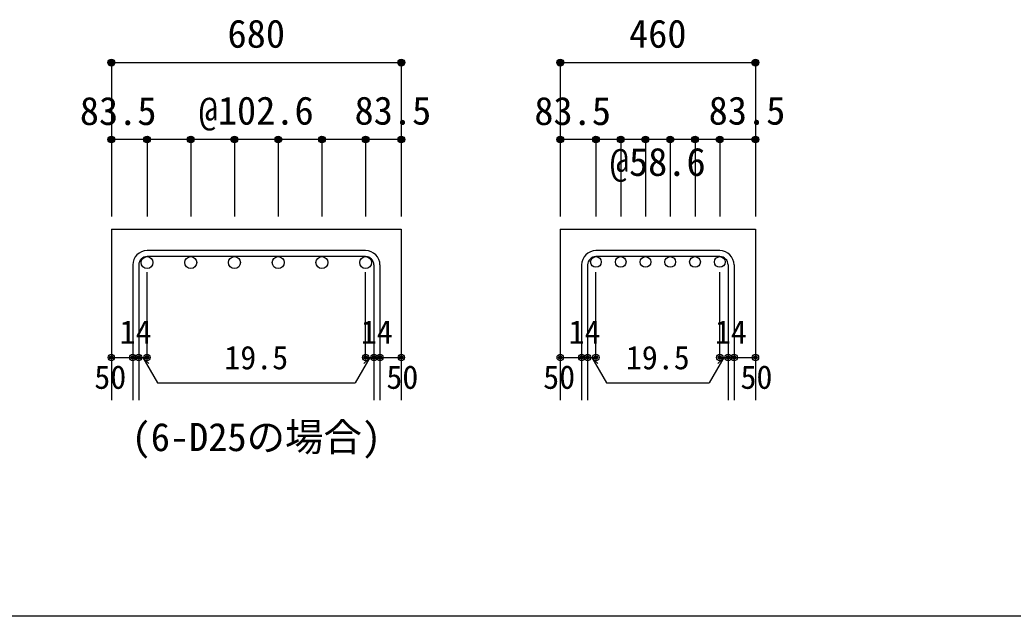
# Model space of a CAD drawing. Units: millimetres at full size, sheet at 1:30; details may follow other scales. Extents: x -5973 to 5954, y -4195 to 4201.
# Drawn here: x -942 to 1384, y -4195 to -2800 of the extents above; entities that cross this region are included whole.
import ezdxf
from ezdxf.enums import TextEntityAlignment as Align

# ---------------------------------------------------------------- set-up
doc = ezdxf.new("R2010")
doc.units = ezdxf.units.MM
doc.header["$LTSCALE"] = 30
doc.header["$PDMODE"] = 32
doc.header["$PDSIZE"] = 15
for name, color, linetype in [('0-1', 2, 'Continuous'), ('0-5', 7, 'Continuous'), ('0-6', 7, 'Continuous'), ('0-7', 4, 'Continuous'), ('0-D', 4, 'Continuous'), ('F-0_枠', 6, 'Continuous')]:
    doc.layers.add(name, color=color, linetype=linetype)
doc.styles.add('ＭＳ ゴシック', font='')
doc.styles.get('ＭＳ ゴシック').set_extended_font_data('MS Gothic')

msp = doc.modelspace()

# ---------------------------------------------------------------- linework, layer by layer
at = {"layer": '0-1'}
for p, q in [((-727.31, -3289.89), (-727.31, -3689.89)), ((-727.31, -3289.89), (-48.31, -3289.89)), ((-48.31, -3289.89), (-48.31, -3689.89)), ((323.94, -3289.89), (323.94, -3689.89)), ((323.94, -3289.89), (780.94, -3289.89)), ((780.94, -3289.89), (780.94, -3689.89))]:
    msp.add_line(p, q, dxfattribs=at)
at = {"layer": '0-5', "color": 3}
for centre, radius in [((-643.81, -3367.89), 14), ((-541.41, -3367.89), 14), ((-439.01, -3367.89), 14), ((-336.61, -3367.89), 14), ((-234.21, -3367.89), 14), ((-131.81, -3367.89), 14), ((407.44, -3366.39), 12.5), ((465.44, -3366.39), 12.5), ((523.44, -3366.39), 12.5), ((581.44, -3366.39), 12.5), ((639.44, -3366.39), 12.5), ((697.44, -3366.39), 12.5)]:
    msp.add_circle(centre, radius, dxfattribs=at)
at = {"layer": '0-6'}
for p, q in [((-131.81, -3339.89), (-643.81, -3339.89)), ((697.44, -3339.89), (407.44, -3339.89)), ((-131.81, -3353.89), (-643.81, -3353.89)), ((697.44, -3353.89), (407.44, -3353.89)), ((-677.31, -3373.39), (-677.31, -3689.89)), ((-663.31, -3373.39), (-663.31, -3689.89)), ((-112.31, -3373.39), (-112.31, -3689.89)), ((-98.31, -3373.39), (-98.31, -3689.89)), ((373.94, -3373.39), (373.94, -3689.89)), ((387.94, -3373.39), (387.94, -3689.89)), ((716.94, -3373.39), (716.94, -3689.89)), ((730.94, -3373.39), (730.94, -3689.89))]:
    msp.add_line(p, q, dxfattribs=at)
for centre, radius, start, end in [((-643.81, -3373.39), 33.5, 90, 180), ((-131.81, -3373.39), 33.5, 0, 90), ((407.44, -3373.39), 33.5, 90, 180), ((697.44, -3373.39), 33.5, 0, 90), ((-643.81, -3373.39), 19.5, 90, 180), ((-131.81, -3373.39), 19.5, 0, 90), ((407.44, -3373.39), 19.5, 90, 180), ((697.44, -3373.39), 19.5, 0, 90)]:
    msp.add_arc(centre, radius, start, end, dxfattribs=at)
at = {"layer": '0-D'}
for p, q in [((-727.31, -2899.89), (-727.31, -3079.89)), ((-727.31, -2899.89), (-48.31, -2899.89)), ((-48.31, -2899.89), (-48.31, -3079.89)), ((323.94, -2899.89), (323.94, -3079.89)), ((323.94, -2899.89), (780.94, -2899.89)), ((323.94, -2899.89), (780.94, -2899.89)), ((780.94, -2899.89), (780.94, -3079.89)), ((-643.81, -3079.89), (-727.31, -3079.89)), ((-727.31, -3079.89), (-727.31, -3259.89)), ((-387.81, -3079.89), (-643.81, -3079.89)), ((-643.81, -3079.89), (-643.81, -3259.89)), ((-541.41, -3079.89), (-541.41, -3259.89)), ((-439.01, -3079.89), (-439.01, -3259.89)), ((-131.81, -3079.89), (-387.81, -3079.89)), ((-336.61, -3079.89), (-336.61, -3259.89)), ((-234.21, -3079.89), (-234.21, -3259.89)), ((-48.31, -3079.89), (-131.81, -3079.89)), ((-131.81, -3079.89), (-131.81, -3259.89)), ((-48.31, -3079.89), (-48.31, -3259.89)), ((407.44, -3079.89), (323.94, -3079.89)), ((323.94, -3079.89), (323.94, -3259.89)), ((552.44, -3079.89), (407.44, -3079.89)), ((407.44, -3079.89), (407.44, -3259.89)), ((465.44, -3079.89), (465.44, -3259.89)), ((523.44, -3079.89), (523.44, -3259.89)), ((697.44, -3079.89), (552.44, -3079.89)), ((581.44, -3079.89), (581.44, -3259.89)), ((639.44, -3079.89), (639.44, -3259.89)), ((780.94, -3079.89), (697.44, -3079.89)), ((697.44, -3079.89), (697.44, -3259.89)), ((780.94, -3079.89), (780.94, -3259.89)), ((-643.81, -3589.89), (-643.81, -3390.56)), ((-131.81, -3589.89), (-131.81, -3390.56)), ((407.44, -3589.89), (407.44, -3390.56)), ((697.44, -3589.89), (697.44, -3390.56)), ((-727.31, -3589.89), (-677.31, -3589.89)), ((-677.31, -3589.89), (-643.81, -3589.89)), ((-653.56, -3589.89), (-639.42, -3604.04)), ((-653.56, -3589.89), (-619.34, -3649.17)), ((-122.06, -3589.89), (-156.28, -3649.17)), ((-122.06, -3589.89), (-136.2, -3604.04)), ((-131.81, -3589.89), (-48.31, -3589.89)), ((-112.31, -3589.89), (-98.31, -3589.89)), ((323.94, -3589.89), (373.94, -3589.89)), ((373.94, -3589.89), (407.44, -3589.89)), ((397.69, -3589.89), (411.83, -3604.04)), ((397.69, -3589.89), (431.91, -3649.17)), ((707.19, -3589.89), (672.96, -3649.17)), ((707.19, -3589.89), (693.04, -3604.04)), ((697.44, -3589.89), (780.94, -3589.89)), ((716.94, -3589.89), (730.94, -3589.89)), ((-619.34, -3649.17), (-156.28, -3649.17)), ((431.91, -3649.17), (672.96, -3649.17))]:
    msp.add_line(p, q, dxfattribs=at)
for points in [[(-48.31, -2899.89), (-48.31, -3079.89), (-48.31, -3259.89)], [(780.94, -2899.89), (780.94, -3079.89), (780.94, -3259.89)]]:
    msp.add_lwpolyline(points, dxfattribs=at)
for centre, radius in [((-727.31, -2899.89), 8), ((-727.31, -2899.89), 7.2), ((-727.31, -2899.89), 6.4), ((-727.31, -2899.89), 5.6), ((-727.31, -2899.89), 4.8), ((-727.31, -2899.89), 4), ((-727.31, -2899.89), 3.2), ((-727.31, -2899.89), 2.4), ((-727.31, -2899.89), 1.6), ((-727.31, -2899.89), 0.8), ((-48.31, -2899.89), 8), ((-48.31, -2899.89), 7.2), ((-48.31, -2899.89), 6.4), ((-48.31, -2899.89), 5.6), ((-48.31, -2899.89), 4.8), ((-48.31, -2899.89), 4), ((-48.31, -2899.89), 3.2), ((-48.31, -2899.89), 2.4), ((-48.31, -2899.89), 1.6), ((-48.31, -2899.89), 0.8), ((323.94, -2899.89), 8), ((323.94, -2899.89), 7.2), ((323.94, -2899.89), 6.4), ((323.94, -2899.89), 5.6), ((323.94, -2899.89), 4.8), ((323.94, -2899.89), 4), ((323.94, -2899.89), 3.2), ((323.94, -2899.89), 2.4), ((323.94, -2899.89), 1.6), ((323.94, -2899.89), 0.8), ((780.94, -2899.89), 8), ((780.94, -2899.89), 7.2), ((780.94, -2899.89), 6.4), ((780.94, -2899.89), 5.6), ((780.94, -2899.89), 4.8), ((780.94, -2899.89), 4), ((780.94, -2899.89), 3.2), ((780.94, -2899.89), 2.4), ((780.94, -2899.89), 1.6), ((780.94, -2899.89), 0.8), ((-727.31, -3079.89), 8), ((-727.31, -3079.89), 7.2), ((-727.31, -3079.89), 6.4), ((-727.31, -3079.89), 5.6), ((-727.31, -3079.89), 4.8), ((-727.31, -3079.89), 4), ((-727.31, -3079.89), 3.2), ((-727.31, -3079.89), 2.4), ((-727.31, -3079.89), 1.6), ((-727.31, -3079.89), 0.8), ((-643.81, -3079.89), 8), ((-643.81, -3079.89), 7.2), ((-643.81, -3079.89), 6.4), ((-643.81, -3079.89), 5.6), ((-643.81, -3079.89), 4.8), ((-643.81, -3079.89), 4), ((-643.81, -3079.89), 3.2), ((-643.81, -3079.89), 2.4), ((-643.81, -3079.89), 1.6), ((-643.81, -3079.89), 0.8), ((-541.41, -3079.89), 8), ((-541.41, -3079.89), 7.2), ((-541.41, -3079.89), 6.4), ((-541.41, -3079.89), 5.6), ((-541.41, -3079.89), 4.8), ((-541.41, -3079.89), 4), ((-541.41, -3079.89), 3.2), ((-541.41, -3079.89), 2.4), ((-541.41, -3079.89), 1.6), ((-541.41, -3079.89), 0.8), ((-439.01, -3079.89), 8), ((-439.01, -3079.89), 7.2), ((-439.01, -3079.89), 6.4), ((-439.01, -3079.89), 5.6), ((-439.01, -3079.89), 4.8), ((-439.01, -3079.89), 4), ((-439.01, -3079.89), 3.2), ((-439.01, -3079.89), 2.4), ((-439.01, -3079.89), 1.6), ((-439.01, -3079.89), 0.8), ((-336.61, -3079.89), 8), ((-336.61, -3079.89), 7.2), ((-336.61, -3079.89), 6.4), ((-336.61, -3079.89), 5.6), ((-336.61, -3079.89), 4.8), ((-336.61, -3079.89), 4), ((-336.61, -3079.89), 3.2), ((-336.61, -3079.89), 2.4), ((-336.61, -3079.89), 1.6), ((-336.61, -3079.89), 0.8), ((-234.21, -3079.89), 8), ((-234.21, -3079.89), 7.2), ((-234.21, -3079.89), 6.4), ((-234.21, -3079.89), 5.6), ((-234.21, -3079.89), 4.8), ((-234.21, -3079.89), 4), ((-234.21, -3079.89), 3.2), ((-234.21, -3079.89), 2.4), ((-234.21, -3079.89), 1.6), ((-234.21, -3079.89), 0.8), ((-131.81, -3079.89), 8), ((-131.81, -3079.89), 7.2), ((-131.81, -3079.89), 6.4), ((-131.81, -3079.89), 5.6), ((-131.81, -3079.89), 4.8), ((-131.81, -3079.89), 4), ((-131.81, -3079.89), 3.2), ((-131.81, -3079.89), 2.4), ((-131.81, -3079.89), 1.6), ((-131.81, -3079.89), 0.8), ((-48.31, -3079.89), 8), ((-48.31, -3079.89), 7.2), ((-48.31, -3079.89), 6.4), ((-48.31, -3079.89), 5.6), ((-48.31, -3079.89), 4.8), ((-48.31, -3079.89), 4), ((-48.31, -3079.89), 3.2), ((-48.31, -3079.89), 2.4), ((-48.31, -3079.89), 1.6), ((-48.31, -3079.89), 0.8), ((323.94, -3079.89), 8), ((323.94, -3079.89), 7.2), ((323.94, -3079.89), 6.4), ((323.94, -3079.89), 5.6), ((323.94, -3079.89), 4.8), ((323.94, -3079.89), 4), ((323.94, -3079.89), 3.2), ((323.94, -3079.89), 2.4), ((323.94, -3079.89), 1.6), ((323.94, -3079.89), 0.8), ((407.44, -3079.89), 8), ((407.44, -3079.89), 7.2), ((407.44, -3079.89), 6.4), ((407.44, -3079.89), 5.6), ((407.44, -3079.89), 4.8), ((407.44, -3079.89), 4), ((407.44, -3079.89), 3.2), ((407.44, -3079.89), 2.4), ((407.44, -3079.89), 1.6), ((407.44, -3079.89), 0.8), ((465.44, -3079.89), 8), ((465.44, -3079.89), 7.2), ((465.44, -3079.89), 6.4), ((465.44, -3079.89), 5.6), ((465.44, -3079.89), 4.8), ((465.44, -3079.89), 4), ((465.44, -3079.89), 3.2), ((465.44, -3079.89), 2.4), ((465.44, -3079.89), 1.6), ((465.44, -3079.89), 0.8), ((523.44, -3079.89), 8), ((523.44, -3079.89), 7.2), ((523.44, -3079.89), 6.4), ((523.44, -3079.89), 5.6), ((523.44, -3079.89), 4.8), ((523.44, -3079.89), 4), ((523.44, -3079.89), 3.2), ((523.44, -3079.89), 2.4), ((523.44, -3079.89), 1.6), ((523.44, -3079.89), 0.8), ((581.44, -3079.89), 8), ((581.44, -3079.89), 7.2), ((581.44, -3079.89), 6.4), ((581.44, -3079.89), 5.6), ((581.44, -3079.89), 4.8), ((581.44, -3079.89), 4), ((581.44, -3079.89), 3.2), ((581.44, -3079.89), 2.4), ((581.44, -3079.89), 1.6), ((581.44, -3079.89), 0.8), ((639.44, -3079.89), 8), ((639.44, -3079.89), 7.2), ((639.44, -3079.89), 6.4), ((639.44, -3079.89), 5.6), ((639.44, -3079.89), 4.8), ((639.44, -3079.89), 4), ((639.44, -3079.89), 3.2), ((639.44, -3079.89), 2.4), ((639.44, -3079.89), 1.6), ((639.44, -3079.89), 0.8), ((697.44, -3079.89), 8), ((697.44, -3079.89), 7.2), ((697.44, -3079.89), 6.4), ((697.44, -3079.89), 5.6), ((697.44, -3079.89), 4.8), ((697.44, -3079.89), 4), ((697.44, -3079.89), 3.2), ((697.44, -3079.89), 2.4), ((697.44, -3079.89), 1.6), ((697.44, -3079.89), 0.8), ((780.94, -3079.89), 8), ((780.94, -3079.89), 7.2), ((780.94, -3079.89), 6.4), ((780.94, -3079.89), 5.6), ((780.94, -3079.89), 4.8), ((780.94, -3079.89), 4), ((780.94, -3079.89), 3.2), ((780.94, -3079.89), 2.4), ((780.94, -3079.89), 1.6), ((780.94, -3079.89), 0.8), ((-727.31, -3589.89), 4), ((-727.31, -3589.89), 3.6), ((-727.31, -3589.89), 3.2), ((-727.31, -3589.89), 2.8), ((-727.31, -3589.89), 2.4), ((-727.31, -3589.89), 2), ((-727.31, -3589.89), 1.6), ((-727.31, -3589.89), 1.2), ((-727.31, -3589.89), 0.8), ((-727.31, -3589.89), 0.4), ((-677.31, -3589.89), 4), ((-677.31, -3589.89), 3.6), ((-677.31, -3589.89), 3.2), ((-677.31, -3589.89), 2.8), ((-677.31, -3589.89), 2.4), ((-677.31, -3589.89), 2), ((-677.31, -3589.89), 1.6), ((-677.31, -3589.89), 1.2), ((-677.31, -3589.89), 0.8), ((-677.31, -3589.89), 0.4), ((-663.31, -3589.89), 4), ((-663.31, -3589.89), 3.6), ((-663.31, -3589.89), 3.2), ((-663.31, -3589.89), 2.8), ((-663.31, -3589.89), 2.4), ((-663.31, -3589.89), 2), ((-663.31, -3589.89), 1.6), ((-663.31, -3589.89), 1.2), ((-663.31, -3589.89), 0.8), ((-663.31, -3589.89), 0.4), ((-643.81, -3589.89), 4), ((-643.81, -3589.89), 3.6), ((-643.81, -3589.89), 3.2), ((-643.81, -3589.89), 2.8), ((-643.81, -3589.89), 2.4), ((-643.81, -3589.89), 2), ((-643.81, -3589.89), 1.6), ((-643.81, -3589.89), 1.2), ((-643.81, -3589.89), 0.8), ((-643.81, -3589.89), 0.4), ((-131.81, -3589.89), 4), ((-131.81, -3589.89), 3.6), ((-131.81, -3589.89), 3.2), ((-131.81, -3589.89), 2.8), ((-131.81, -3589.89), 2.4), ((-131.81, -3589.89), 2), ((-131.81, -3589.89), 1.6), ((-131.81, -3589.89), 1.2), ((-131.81, -3589.89), 0.8), ((-131.81, -3589.89), 0.4), ((-112.31, -3589.89), 4), ((-112.31, -3589.89), 3.6), ((-112.31, -3589.89), 3.2), ((-112.31, -3589.89), 2.8), ((-112.31, -3589.89), 2.4), ((-112.31, -3589.89), 2), ((-112.31, -3589.89), 1.6), ((-112.31, -3589.89), 1.2), ((-112.31, -3589.89), 0.8), ((-112.31, -3589.89), 0.4), ((-98.31, -3589.89), 4), ((-98.31, -3589.89), 3.6), ((-98.31, -3589.89), 3.2), ((-98.31, -3589.89), 2.8), ((-98.31, -3589.89), 2.4), ((-98.31, -3589.89), 2), ((-98.31, -3589.89), 1.6), ((-98.31, -3589.89), 1.2), ((-98.31, -3589.89), 0.8), ((-98.31, -3589.89), 0.4), ((-48.31, -3589.89), 4), ((-48.31, -3589.89), 3.6), ((-48.31, -3589.89), 3.2), ((-48.31, -3589.89), 2.8), ((-48.31, -3589.89), 2.4), ((-48.31, -3589.89), 2), ((-48.31, -3589.89), 1.6), ((-48.31, -3589.89), 1.2), ((-48.31, -3589.89), 0.8), ((-48.31, -3589.89), 0.4), ((323.94, -3589.89), 4), ((323.94, -3589.89), 3.6), ((323.94, -3589.89), 3.2), ((323.94, -3589.89), 2.8), ((323.94, -3589.89), 2.4), ((323.94, -3589.89), 2), ((323.94, -3589.89), 1.6), ((323.94, -3589.89), 1.2), ((323.94, -3589.89), 0.8), ((323.94, -3589.89), 0.4), ((373.94, -3589.89), 4), ((373.94, -3589.89), 3.6), ((373.94, -3589.89), 3.2), ((373.94, -3589.89), 2.8), ((373.94, -3589.89), 2.4), ((373.94, -3589.89), 2), ((373.94, -3589.89), 1.6), ((373.94, -3589.89), 1.2), ((373.94, -3589.89), 0.8), ((373.94, -3589.89), 0.4), ((387.94, -3589.89), 4), ((387.94, -3589.89), 3.6), ((387.94, -3589.89), 3.2), ((387.94, -3589.89), 2.8), ((387.94, -3589.89), 2.4), ((387.94, -3589.89), 2), ((387.94, -3589.89), 1.6), ((387.94, -3589.89), 1.2), ((387.94, -3589.89), 0.8), ((387.94, -3589.89), 0.4), ((407.44, -3589.89), 4), ((407.44, -3589.89), 3.6), ((407.44, -3589.89), 3.2), ((407.44, -3589.89), 2.8), ((407.44, -3589.89), 2.4), ((407.44, -3589.89), 2), ((407.44, -3589.89), 1.6), ((407.44, -3589.89), 1.2), ((407.44, -3589.89), 0.8), ((407.44, -3589.89), 0.4), ((697.44, -3589.89), 4), ((697.44, -3589.89), 3.6), ((697.44, -3589.89), 3.2), ((697.44, -3589.89), 2.8), ((697.44, -3589.89), 2.4), ((697.44, -3589.89), 2), ((697.44, -3589.89), 1.6), ((697.44, -3589.89), 1.2), ((697.44, -3589.89), 0.8), ((697.44, -3589.89), 0.4), ((716.94, -3589.89), 4), ((716.94, -3589.89), 3.6), ((716.94, -3589.89), 3.2), ((716.94, -3589.89), 2.8), ((716.94, -3589.89), 2.4), ((716.94, -3589.89), 2), ((716.94, -3589.89), 1.6), ((716.94, -3589.89), 1.2), ((716.94, -3589.89), 0.8), ((716.94, -3589.89), 0.4), ((730.94, -3589.89), 4), ((730.94, -3589.89), 3.6), ((730.94, -3589.89), 3.2), ((730.94, -3589.89), 2.8), ((730.94, -3589.89), 2.4), ((730.94, -3589.89), 2), ((730.94, -3589.89), 1.6), ((730.94, -3589.89), 1.2), ((730.94, -3589.89), 0.8), ((730.94, -3589.89), 0.4), ((780.94, -3589.89), 4), ((780.94, -3589.89), 3.6), ((780.94, -3589.89), 3.2), ((780.94, -3589.89), 2.8), ((780.94, -3589.89), 2.4), ((780.94, -3589.89), 2), ((780.94, -3589.89), 1.6), ((780.94, -3589.89), 1.2), ((780.94, -3589.89), 0.8), ((780.94, -3589.89), 0.4)]:
    msp.add_circle(centre, radius, dxfattribs=at)
at = {"layer": '0-D', "color": 7}
for p in [(-727.31, -2899.89), (-48.31, -2899.89), (323.94, -2899.89), (780.94, -2899.89), (-727.31, -3079.89), (-643.81, -3079.89), (-541.41, -3079.89), (-439.01, -3079.89), (-336.61, -3079.89), (-234.21, -3079.89), (-131.81, -3079.89), (-48.31, -3079.89), (323.94, -3079.89), (407.44, -3079.89), (465.44, -3079.89), (523.44, -3079.89), (581.44, -3079.89), (639.44, -3079.89), (697.44, -3079.89), (780.94, -3079.89), (-727.31, -3589.89), (-677.31, -3589.89), (-663.31, -3589.89), (-643.81, -3589.89), (-131.81, -3589.89), (-112.31, -3589.89), (-98.31, -3589.89), (-48.31, -3589.89), (323.94, -3589.89), (373.94, -3589.89), (387.94, -3589.89), (407.44, -3589.89), (697.44, -3589.89), (716.94, -3589.89), (730.94, -3589.89), (780.94, -3589.89)]:
    msp.add_point(p, dxfattribs=at)
at = {"layer": 'F-0_枠'}
msp.add_line((5954.1, -4195.24), (-5972.88, -4195.24), dxfattribs=at)

# ---------------------------------------------------------------- texts
at = {"layer": '0-7', "color": 7, "style": 'ＭＳ ゴシック'}
msp.add_text('(6-D25の場合)', height=65.98, dxfattribs=at).set_placement((-679.88, -3828.9), align=Align.BOTTOM_LEFT)
at = {"layer": '0-D', "style": 'ＭＳ ゴシック'}
for s, height, p in [('680', 65.98, (-455.31, -2884.89)), ('460', 65.98, (484.94, -2884.89)), ('83.5', 65.98, (-801.12, -3065.74)), ('@102.6', 65.98, (-522.81, -3064.89)), ('83.5', 65.98, (-157.81, -3064.89)), ('83.5', 65.98, (263.13, -3065.74)), ('83.5', 65.98, (671.44, -3064.89)), ('@58.6', 65.98, (439.94, -3184.89)), ('14', 54.99, (-707.84, -3574.44)), ('14', 54.99, (-143.26, -3574.44)), ('14', 54.99, (343.4, -3574.44)), ('14', 54.99, (685.98, -3574.44)), ('19.5', 54.99, (-462.81, -3634.17)), ('19.5', 54.99, (477.44, -3634.17)), ('50', 54.99, (-767.31, -3679.89)), ('50', 54.99, (-83.31, -3679.89)), ('50', 54.99, (283.94, -3679.89)), ('50', 54.99, (745.94, -3679.89))]:
    msp.add_text(s, height=height, dxfattribs=at).set_placement(p, align=Align.BOTTOM_LEFT)

doc.saveas('drawing.dxf')
